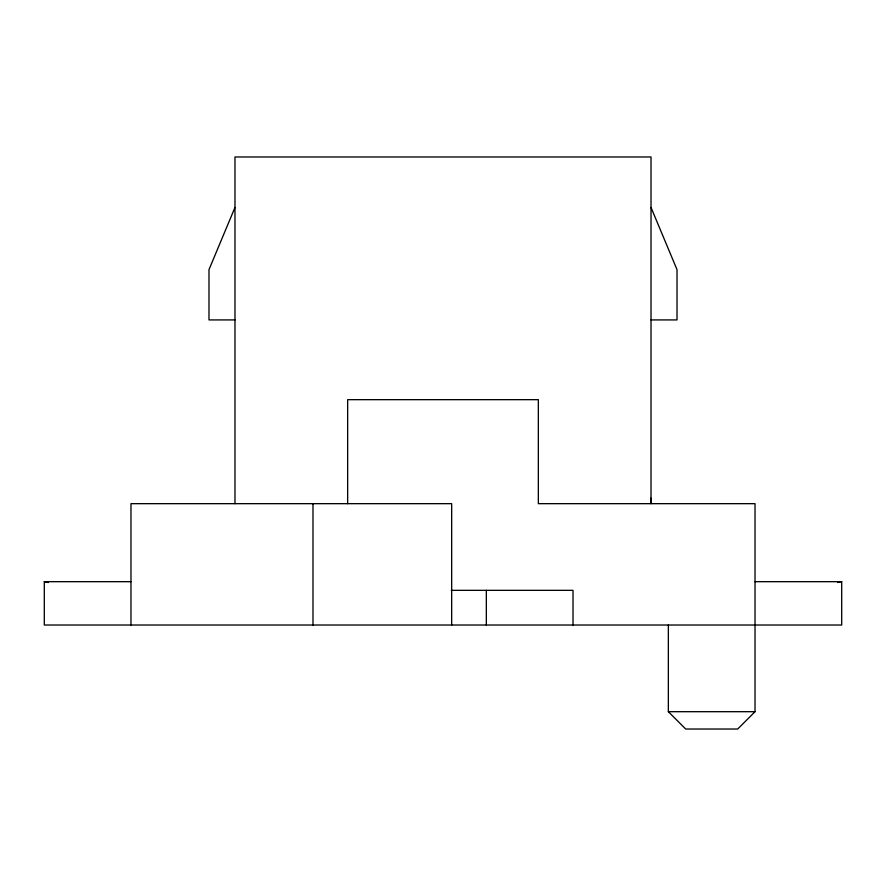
<?xml version="1.0" encoding="UTF-8"?>
<svg xmlns="http://www.w3.org/2000/svg" width="886" height="886" viewBox="0 0 886 886"><rect width="100%" height="100%" fill="white"/><g stroke="black" fill="none" stroke-linecap="round" stroke-linejoin="round"><path stroke-width="1.33" d="M234.978 207.468L208.985 269.654L208.985 319.924L234.978 319.924M347.655 503.669L347.655 399.664L538.345 399.664L538.345 503.669L755.027 503.669L755.027 711.691L737.695 729.023L685.686 729.023L668.354 711.691L668.354 625.018M837.635 582.49L841.7 581.681L841.7 625.018L44.3 625.018L44.3 581.681L130.973 581.681M651.022 319.924L677.015 319.924L677.015 269.654L651.022 207.468M755.027 581.681L841.7 581.681M451.295 590.342L573.009 590.342L573.009 625.018M668.354 711.691L755.027 711.691M44.3 581.681L48.365 582.49M650.756 498.142L651.022 503.669L651.022 156.977L234.978 156.977L234.978 503.669M486.336 590.342L486.336 625.018M451.672 625.018L451.672 503.669L130.973 503.669L130.973 625.018M312.991 503.669L312.991 625.018"/></g></svg>
